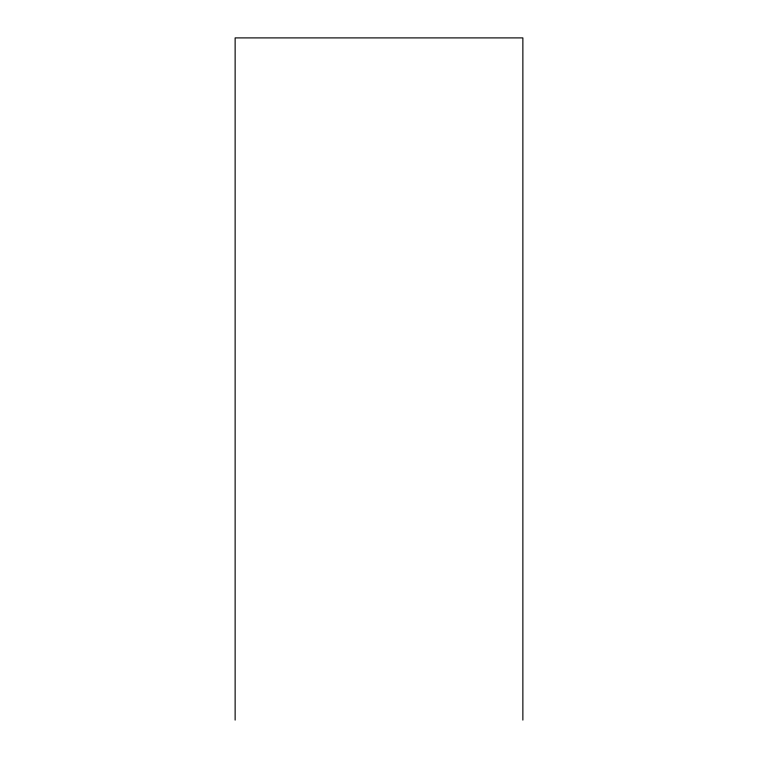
<?xml version="1.0" encoding="UTF-8"?>
<svg xmlns="http://www.w3.org/2000/svg" width="758" height="758" viewBox="0 0 758 758"><rect width="100%" height="100%" fill="white"/><g stroke="black" fill="none" stroke-linecap="round" stroke-linejoin="round"><path stroke-width="1.14" d="M522.868 720.1L522.868 37.9L235.132 37.9L235.132 720.1"/></g></svg>
